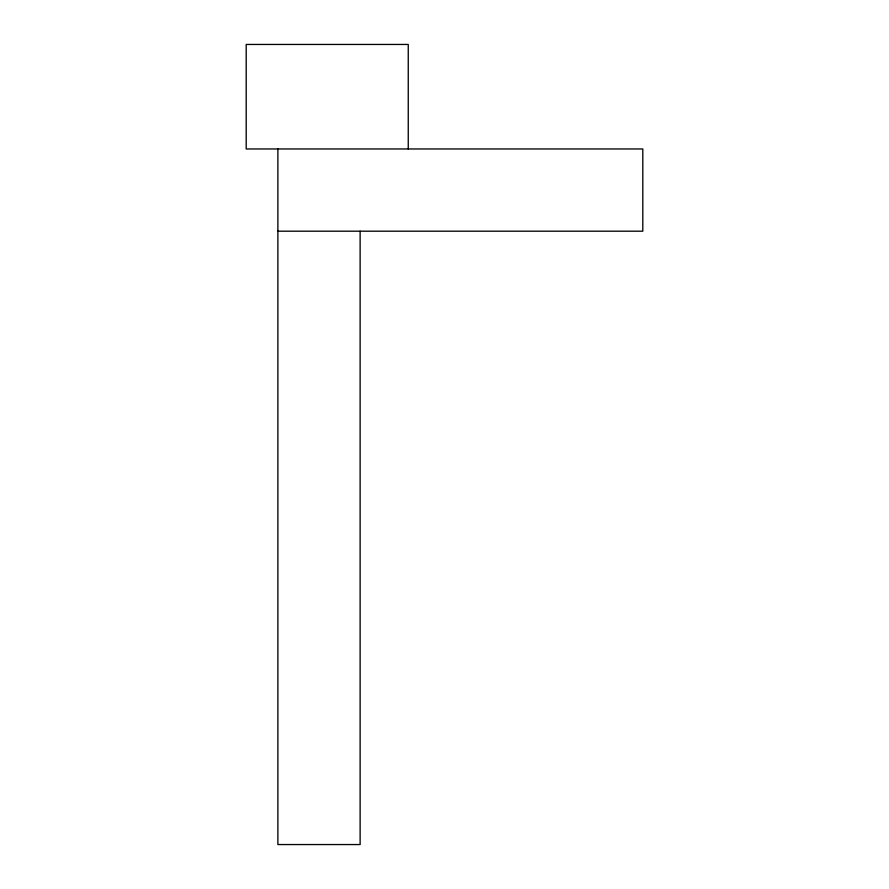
<?xml version="1.0" encoding="UTF-8"?>
<svg xmlns="http://www.w3.org/2000/svg" width="889" height="889" viewBox="0 0 889 889"><rect width="100%" height="100%" fill="white"/><g stroke="black" fill="none" stroke-linecap="round" stroke-linejoin="round"><path stroke-width="1.33" d="M277.879 231.196L642.803 231.196L642.803 148.963L246.197 148.963L246.197 44.45L408.251 44.45L408.251 148.963M360.123 231.196L360.123 844.55L277.879 844.55L277.879 148.963"/></g></svg>
